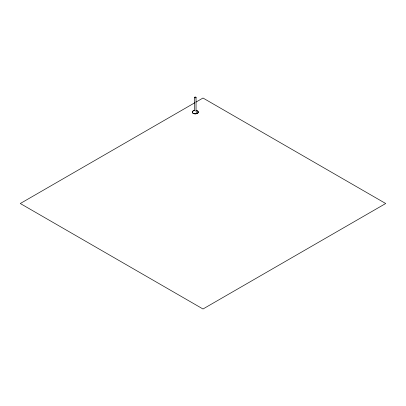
<?xml version="1.0" encoding="UTF-8"?>
<svg xmlns="http://www.w3.org/2000/svg" width="406" height="406" viewBox="0 0 406 406"><rect width="100%" height="100%" fill="white"/><g stroke="black" fill="none" stroke-linecap="round" stroke-linejoin="round"><path stroke-width="0.61" d="M194.768 102.784L20.3 203.513L203 308.991L385.7 203.513L203 98.034L195.87 102.15M195.824 111.046L197.417 113.345M196.042 97.435L196.042 110.742M194.56 97.435L194.56 110.742M197.752 113.117A2.989 1.725 0 0 0 196.078 110.457A2.999 1.731 0 0 1 197.758 113.122A2.999 1.731 0 0 1 192.845 113.122A2.999 1.731 0 0 1 194.525 110.452A2.989 1.725 0 0 0 192.85 113.117A2.989 1.725 0 0 0 197.752 113.117M194.778 97.734A0.741 0.426 0 0 0 196.017 97.541A0.741 0.426 0 0 0 195.108 97.019A0.741 0.426 0 0 0 194.778 97.734"/></g></svg>
